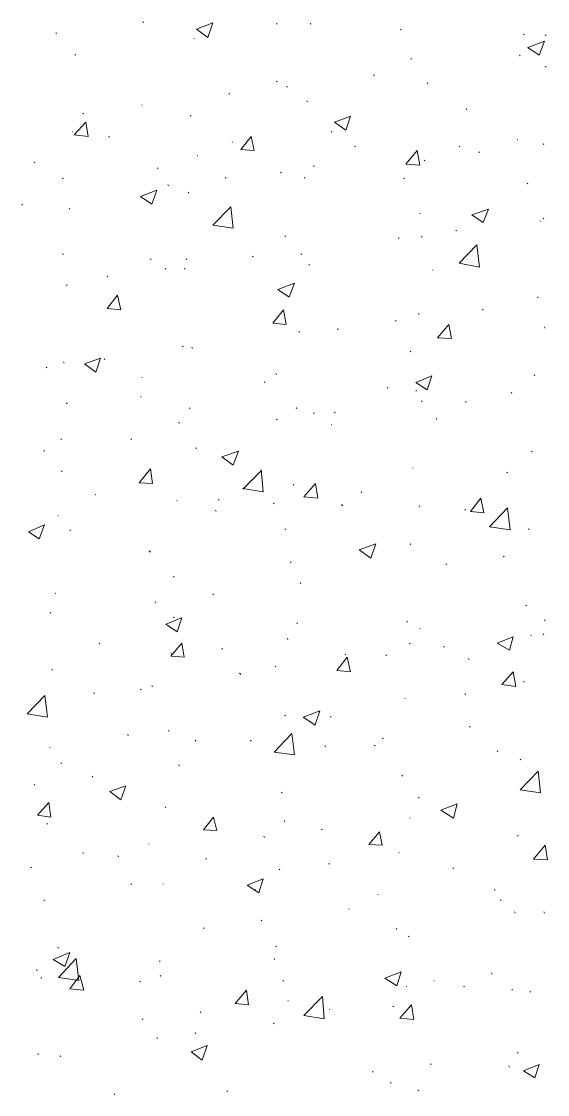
# Model space of a CAD drawing. Header units: millimetres. Extents: x 2928 to 3112, y 1220 to 1280.
# Drawn here: x 2965.943 to 2967.322, y 1243.615 to 1246.425 of the extents above; entities that cross this region are included whole.
import ezdxf

# ---------------------------------------------------------------- set-up
doc = ezdxf.new("R2010")
doc.units = ezdxf.units.MM

msp = doc.modelspace()

# ---------------------------------------------------------------- linework, layer by layer
at = {"color": 92, "linetype": 'Continuous', "lineweight": 13, "true_color": 0x00b800}
for points in [[(2966.26334, 1246.42203), (2966.26167, 1246.42536), (2966.26167, 1246.42536)], [(2966.40168, 1246.40536), (2966.44501, 1246.42203), (2966.44501, 1246.42203)], [(2966.43168, 1246.38369), (2966.44501, 1246.42203), (2966.44501, 1246.42203)], [(2966.035, 1246.39369), (2966.03334, 1246.39536), (2966.03334, 1246.39536)], [(2966.40168, 1246.40536), (2966.43168, 1246.38369), (2966.43168, 1246.38369)], [(2966.61335, 1246.41869), (2966.61168, 1246.42036), (2966.61168, 1246.42036)], [(2966.70168, 1246.41869), (2966.70001, 1246.42036), (2966.70001, 1246.42036)], [(2966.93835, 1246.40369), (2966.93668, 1246.40536), (2966.93668, 1246.40536)], [(2966.39668, 1246.38036), (2966.39501, 1246.38203), (2966.39501, 1246.38203)], [(2967.26002, 1246.39036), (2967.25835, 1246.39203), (2967.25835, 1246.39203)], [(2967.27002, 1246.35703), (2967.31336, 1246.37369), (2967.31336, 1246.37369)], [(2967.30002, 1246.33703), (2967.31336, 1246.37369), (2967.31336, 1246.37369)], [(2967.31836, 1246.38869), (2967.31502, 1246.39036), (2967.31502, 1246.39036)], [(2966.085, 1246.33703), (2966.08334, 1246.33869), (2966.08334, 1246.33869)], [(2967.27002, 1246.35703), (2967.30002, 1246.33703), (2967.30002, 1246.33703)], [(2966.96502, 1246.32703), (2966.96335, 1246.32869), (2966.96335, 1246.32869)], [(2967.25002, 1246.33536), (2967.24835, 1246.33703), (2967.24835, 1246.33703)], [(2966.86835, 1246.28369), (2966.86502, 1246.28536), (2966.86502, 1246.28536)], [(2967.31836, 1246.30536), (2967.31502, 1246.30703), (2967.31502, 1246.30703)], [(2966.61335, 1246.26703), (2966.61168, 1246.26869), (2966.61168, 1246.26869)], [(2966.64001, 1246.25369), (2966.63668, 1246.25536), (2966.63668, 1246.25536)], [(2967.00835, 1246.26203), (2967.00668, 1246.26536), (2967.00668, 1246.26536)], [(2966.48834, 1246.23536), (2966.48668, 1246.23703), (2966.48668, 1246.23703)], [(2966.26001, 1246.20536), (2966.25834, 1246.20703), (2966.25834, 1246.20703)], [(2966.69335, 1246.21536), (2966.69001, 1246.21703), (2966.69001, 1246.21703)], [(2967.11002, 1246.19369), (2967.10835, 1246.19703), (2967.10835, 1246.19703)], [(2966.10667, 1246.18369), (2966.10334, 1246.18536), (2966.10334, 1246.18536)], [(2966.38834, 1246.17702), (2966.38501, 1246.17869), (2966.38501, 1246.17869)], [(2966.76335, 1246.16202), (2966.80501, 1246.17702), (2966.80501, 1246.17702)], [(2966.79335, 1246.14036), (2966.80501, 1246.17702), (2966.80501, 1246.17702)], [(2966.08167, 1246.12869), (2966.11167, 1246.16202), (2966.11167, 1246.16202)], [(2966.11834, 1246.12369), (2966.11167, 1246.16202), (2966.11167, 1246.16202)], [(2966.76335, 1246.16202), (2966.79335, 1246.14036), (2966.79335, 1246.14036)], [(2966.07834, 1246.13536), (2966.07667, 1246.13702), (2966.07667, 1246.13702)], [(2966.08167, 1246.12869), (2966.11834, 1246.12369), (2966.11834, 1246.12369)], [(2966.17501, 1246.12202), (2966.17167, 1246.12369), (2966.17167, 1246.12369)], [(2966.51834, 1246.09036), (2966.54501, 1246.12369), (2966.54501, 1246.12369)], [(2966.55334, 1246.08702), (2966.54501, 1246.12369), (2966.54501, 1246.12369)], [(2966.75668, 1246.13536), (2966.75501, 1246.13702), (2966.75501, 1246.13702)], [(2967.24335, 1246.11536), (2967.24169, 1246.11702), (2967.24169, 1246.11702)], [(2966.49668, 1246.10869), (2966.49501, 1246.11036), (2966.49501, 1246.11036)], [(2966.51834, 1246.09036), (2966.55334, 1246.08702), (2966.55334, 1246.08702)], [(2966.81835, 1246.09702), (2966.81668, 1246.09869), (2966.81668, 1246.09869)], [(2966.95002, 1246.05202), (2966.98002, 1246.08702), (2966.98002, 1246.08702)], [(2966.98668, 1246.04869), (2966.98002, 1246.08702), (2966.98002, 1246.08702)], [(2967.09169, 1246.09702), (2967.09002, 1246.09869), (2967.09002, 1246.09869)], [(2967.31169, 1246.10202), (2967.31002, 1246.10536), (2967.31002, 1246.10536)], [(2965.97834, 1246.05536), (2965.97667, 1246.05702), (2965.97667, 1246.05702)], [(2966.40501, 1246.07369), (2966.40334, 1246.07536), (2966.40334, 1246.07536)], [(2967.00002, 1246.06036), (2966.99835, 1246.06202), (2966.99835, 1246.06202)], [(2967.14335, 1246.08202), (2967.14169, 1246.08369), (2967.14169, 1246.08369)], [(2966.30167, 1246.04036), (2966.30001, 1246.04202), (2966.30001, 1246.04202)], [(2966.62501, 1246.02869), (2966.62168, 1246.03036), (2966.62168, 1246.03036)], [(2966.71001, 1246.04536), (2966.70835, 1246.04702), (2966.70835, 1246.04702)], [(2966.95002, 1246.05202), (2966.98668, 1246.04869), (2966.98668, 1246.04869)], [(2966.05334, 1246.01369), (2966.05, 1246.01536), (2966.05, 1246.01536)], [(2966.48001, 1246.01536), (2966.47668, 1246.01702), (2966.47668, 1246.01702)], [(2966.68668, 1246.01536), (2966.68501, 1246.01702), (2966.68501, 1246.01702)], [(2966.94668, 1246.01369), (2966.94502, 1246.01536), (2966.94502, 1246.01536)], [(2967.27002, 1246.00036), (2967.26835, 1246.00202), (2967.26835, 1246.00202)], [(2966.25501, 1245.96702), (2966.29834, 1245.98369), (2966.29834, 1245.98369)], [(2966.28501, 1245.94702), (2966.29834, 1245.98369), (2966.29834, 1245.98369)], [(2966.32834, 1245.99536), (2966.32667, 1245.99869), (2966.32667, 1245.99869)], [(2966.38168, 1245.97702), (2966.38001, 1245.97869), (2966.38001, 1245.97869)], [(2965.94667, 1245.94535), (2965.94334, 1245.94702), (2965.94334, 1245.94702)], [(2966.25501, 1245.96702), (2966.28501, 1245.94702), (2966.28501, 1245.94702)], [(2966.07, 1245.93369), (2966.06834, 1245.93535), (2966.06834, 1245.93535)], [(2966.44501, 1245.89202), (2966.49168, 1245.94035), (2966.49168, 1245.94035)], [(2966.49834, 1245.88369), (2966.49168, 1245.94035), (2966.49168, 1245.94035)], [(2966.98835, 1245.92202), (2966.98668, 1245.92369), (2966.98668, 1245.92369)], [(2967.12335, 1245.91869), (2967.16669, 1245.93369), (2967.16669, 1245.93369)], [(2967.12335, 1245.91869), (2967.15335, 1245.89869), (2967.15335, 1245.89869)], [(2967.15335, 1245.89869), (2967.16669, 1245.93369), (2967.16669, 1245.93369)], [(2966.44501, 1245.89202), (2966.49834, 1245.88369), (2966.49834, 1245.88369)], [(2967.30336, 1245.90202), (2967.30169, 1245.90369), (2967.30169, 1245.90369)], [(2967.31169, 1245.90869), (2967.31002, 1245.91035), (2967.31002, 1245.91035)], [(2966.63501, 1245.86202), (2966.63335, 1245.86369), (2966.63335, 1245.86369)], [(2966.99335, 1245.86035), (2966.99168, 1245.86202), (2966.99168, 1245.86202)], [(2967.08335, 1245.87702), (2967.08169, 1245.87869), (2967.08169, 1245.87869)], [(2966.93168, 1245.85702), (2966.93002, 1245.85869), (2966.93002, 1245.85869)], [(2967.09002, 1245.79202), (2967.13669, 1245.84035), (2967.13669, 1245.84035)], [(2967.14335, 1245.78202), (2967.13669, 1245.84035), (2967.13669, 1245.84035)], [(2966.05334, 1245.81535), (2966.05, 1245.81702), (2966.05, 1245.81702)], [(2966.28334, 1245.80202), (2966.28167, 1245.80369), (2966.28167, 1245.80369)], [(2966.37668, 1245.80202), (2966.37501, 1245.80369), (2966.37501, 1245.80369)], [(2966.55001, 1245.80869), (2966.54834, 1245.81035), (2966.54834, 1245.81035)], [(2966.67835, 1245.81535), (2966.67501, 1245.81702), (2966.67501, 1245.81702)], [(2966.32167, 1245.77702), (2966.32001, 1245.77869), (2966.32001, 1245.77869)], [(2966.37334, 1245.77702), (2966.37001, 1245.77869), (2966.37001, 1245.77869)], [(2966.69835, 1245.78702), (2966.69668, 1245.78869), (2966.69668, 1245.78869)], [(2967.02168, 1245.77369), (2967.02002, 1245.77535), (2967.02002, 1245.77535)], [(2967.09002, 1245.79202), (2967.14335, 1245.78202), (2967.14335, 1245.78202)], [(2966.17001, 1245.75702), (2966.16834, 1245.75869), (2966.16834, 1245.75869)], [(2966.06334, 1245.73369), (2966.06167, 1245.73535), (2966.06167, 1245.73535)], [(2966.61501, 1245.72368), (2966.65835, 1245.74035), (2966.65835, 1245.74035)], [(2966.61501, 1245.72368), (2966.64501, 1245.70368), (2966.64501, 1245.70368)], [(2966.64501, 1245.70368), (2966.65835, 1245.74035), (2966.65835, 1245.74035)], [(2966.16834, 1245.67368), (2966.19501, 1245.70868), (2966.19501, 1245.70868)], [(2966.20334, 1245.67035), (2966.19501, 1245.70868), (2966.19501, 1245.70868)], [(2967.29669, 1245.70202), (2967.29502, 1245.70368), (2967.29502, 1245.70368)], [(2966.16834, 1245.67368), (2966.20334, 1245.67035), (2966.20334, 1245.67035)], [(2966.60168, 1245.63535), (2966.63001, 1245.67035), (2966.63001, 1245.67035)], [(2966.63668, 1245.63202), (2966.63001, 1245.67035), (2966.63001, 1245.67035)], [(2967.15335, 1245.67035), (2967.15169, 1245.67202), (2967.15169, 1245.67202)], [(2966.60168, 1245.63535), (2966.63668, 1245.63202), (2966.63668, 1245.63202)], [(2966.92502, 1245.64035), (2966.92335, 1245.64202), (2966.92335, 1245.64202)], [(2966.98502, 1245.65868), (2966.98335, 1245.66035), (2966.98335, 1245.66035)], [(2966.67168, 1245.61202), (2966.67001, 1245.61368), (2966.67001, 1245.61368)], [(2966.77335, 1245.61868), (2966.77168, 1245.62035), (2966.77168, 1245.62035)], [(2967.03335, 1245.59702), (2967.06335, 1245.63202), (2967.06335, 1245.63202)], [(2967.07002, 1245.59535), (2967.06335, 1245.63202), (2967.06335, 1245.63202)], [(2967.31502, 1245.62202), (2967.31336, 1245.62535), (2967.31336, 1245.62535)], [(2967.03335, 1245.59702), (2967.07002, 1245.59535), (2967.07002, 1245.59535)], [(2966.36668, 1245.57368), (2966.36501, 1245.57535), (2966.36501, 1245.57535)], [(2966.39168, 1245.56868), (2966.39001, 1245.57202), (2966.39001, 1245.57202)], [(2966.96335, 1245.56035), (2966.96168, 1245.56202), (2966.96168, 1245.56202)], [(2966.055, 1245.53035), (2966.05334, 1245.53368), (2966.05334, 1245.53368)], [(2966.10834, 1245.52868), (2966.15001, 1245.54368), (2966.15001, 1245.54368)], [(2966.10834, 1245.52868), (2966.13834, 1245.50702), (2966.13834, 1245.50702)], [(2966.13834, 1245.50702), (2966.15001, 1245.54368), (2966.15001, 1245.54368)], [(2966.16167, 1245.54035), (2966.16001, 1245.54202), (2966.16001, 1245.54202)], [(2966.01, 1245.51868), (2966.00834, 1245.52035), (2966.00834, 1245.52035)], [(2966.61168, 1245.50035), (2966.61001, 1245.50368), (2966.61001, 1245.50368)], [(2966.97668, 1245.48035), (2967.01835, 1245.49702), (2967.01835, 1245.49702)], [(2967.00668, 1245.46035), (2967.01835, 1245.49702), (2967.01835, 1245.49702)], [(2967.28835, 1245.49868), (2967.28669, 1245.50035), (2967.28669, 1245.50035)], [(2966.26001, 1245.49201), (2966.25834, 1245.49368), (2966.25834, 1245.49368)], [(2966.58168, 1245.48035), (2966.58001, 1245.48201), (2966.58001, 1245.48201)], [(2966.90335, 1245.46535), (2966.90168, 1245.46701), (2966.90168, 1245.46701)], [(2966.97668, 1245.48035), (2967.00668, 1245.46035), (2967.00668, 1245.46035)], [(2966.25667, 1245.44201), (2966.25501, 1245.44368), (2966.25501, 1245.44368)], [(2966.97835, 1245.45701), (2966.97668, 1245.45868), (2966.97668, 1245.45868)], [(2967.22835, 1245.45201), (2967.22669, 1245.45368), (2967.22669, 1245.45368)], [(2966.06334, 1245.42368), (2966.06167, 1245.42701), (2966.06167, 1245.42701)], [(2966.38501, 1245.41201), (2966.38334, 1245.41368), (2966.38334, 1245.41368)], [(2966.66501, 1245.41201), (2966.66335, 1245.41368), (2966.66335, 1245.41368)], [(2966.99335, 1245.43035), (2966.99168, 1245.43201), (2966.99168, 1245.43201)], [(2967.10835, 1245.42868), (2967.10669, 1245.43035), (2967.10669, 1245.43035)], [(2966.61335, 1245.38201), (2966.61168, 1245.38368), (2966.61168, 1245.38368)], [(2966.71001, 1245.39868), (2966.70835, 1245.40035), (2966.70835, 1245.40035)], [(2966.76501, 1245.40035), (2966.76335, 1245.40201), (2966.76335, 1245.40201)], [(2967.03168, 1245.38368), (2967.03002, 1245.38535), (2967.03002, 1245.38535)], [(2966.35834, 1245.37368), (2966.35501, 1245.37535), (2966.35501, 1245.37535)], [(2966.75668, 1245.36868), (2966.75501, 1245.37035), (2966.75501, 1245.37035)], [(2966.04834, 1245.33035), (2966.04667, 1245.33201), (2966.04667, 1245.33201)], [(2966.23167, 1245.33035), (2966.23001, 1245.33201), (2966.23001, 1245.33201)], [(2966.00334, 1245.30035), (2966.00167, 1245.30201), (2966.00167, 1245.30201)], [(2966.40168, 1245.30701), (2966.40001, 1245.30868), (2966.40001, 1245.30868)], [(2966.46834, 1245.28535), (2966.51168, 1245.30035), (2966.51168, 1245.30035)], [(2966.49834, 1245.26368), (2966.51168, 1245.30035), (2966.51168, 1245.30035)], [(2967.28169, 1245.29868), (2967.28002, 1245.30035), (2967.28002, 1245.30035)], [(2966.46834, 1245.28535), (2966.49834, 1245.26368), (2966.49834, 1245.26368)], [(2966.05, 1245.24701), (2966.04834, 1245.24868), (2966.04834, 1245.24868)], [(2966.25167, 1245.21701), (2966.28167, 1245.25368), (2966.28167, 1245.25368)], [(2966.28667, 1245.21534), (2966.28167, 1245.25368), (2966.28167, 1245.25368)], [(2966.52334, 1245.20034), (2966.57168, 1245.24868), (2966.57168, 1245.24868)], [(2966.57668, 1245.19368), (2966.57168, 1245.25201), (2966.57168, 1245.25201)], [(2966.97002, 1245.25534), (2966.96835, 1245.25701), (2966.96835, 1245.25701)], [(2967.21669, 1245.24368), (2967.21502, 1245.24534), (2967.21502, 1245.24534)], [(2966.25167, 1245.21701), (2966.28667, 1245.21534), (2966.28667, 1245.21534)], [(2966.65668, 1245.21034), (2966.65501, 1245.21368), (2966.65501, 1245.21368)], [(2966.68335, 1245.18034), (2966.71335, 1245.21534), (2966.71335, 1245.21534)], [(2966.72001, 1245.17701), (2966.71335, 1245.21534), (2966.71335, 1245.21534)], [(2966.13834, 1245.18534), (2966.13667, 1245.18701), (2966.13667, 1245.18701)], [(2966.52334, 1245.20201), (2966.57668, 1245.19368), (2966.57668, 1245.19368)], [(2966.83502, 1245.19201), (2966.83335, 1245.19368), (2966.83335, 1245.19368)], [(2966.35167, 1245.17034), (2966.35001, 1245.17201), (2966.35001, 1245.17201)], [(2966.46168, 1245.17201), (2966.46001, 1245.17368), (2966.46001, 1245.17368)], [(2966.60501, 1245.16201), (2966.60335, 1245.16368), (2966.60335, 1245.16368)], [(2966.68335, 1245.18034), (2966.72001, 1245.17701), (2966.72001, 1245.17701)], [(2966.78501, 1245.15701), (2966.78168, 1245.16034), (2966.78168, 1245.16034)], [(2966.98668, 1245.15534), (2966.98502, 1245.15701), (2966.98502, 1245.15701)], [(2967.12002, 1245.14201), (2967.14669, 1245.17701), (2967.14669, 1245.17701)], [(2967.15502, 1245.13868), (2967.14669, 1245.17701), (2967.14669, 1245.17701)], [(2966.04, 1245.13034), (2966.03834, 1245.13201), (2966.03834, 1245.13201)], [(2966.45334, 1245.14201), (2966.45168, 1245.14534), (2966.45168, 1245.14534)], [(2967.10669, 1245.14534), (2967.10502, 1245.14701), (2967.10502, 1245.14701)], [(2967.12002, 1245.14201), (2967.15502, 1245.13868), (2967.15502, 1245.13868)], [(2967.17002, 1245.10201), (2967.21669, 1245.15201), (2967.21669, 1245.15201)], [(2967.22335, 1245.09368), (2967.21669, 1245.15201), (2967.21669, 1245.15201)], [(2965.96167, 1245.08868), (2966.00334, 1245.10701), (2966.00334, 1245.10701)], [(2965.99, 1245.07034), (2966.00334, 1245.10701), (2966.00334, 1245.10701)], [(2967.17002, 1245.10201), (2967.22335, 1245.09368), (2967.22335, 1245.09368)], [(2965.96167, 1245.08868), (2965.99, 1245.07034), (2965.99, 1245.07034)], [(2966.07167, 1245.09201), (2966.07, 1245.09368), (2966.07, 1245.09368)], [(2966.63501, 1245.09534), (2966.63335, 1245.09701), (2966.63335, 1245.09701)], [(2967.27335, 1245.09534), (2967.27169, 1245.09701), (2967.27169, 1245.09701)], [(2966.82835, 1245.04201), (2966.87168, 1245.05701), (2966.87168, 1245.05701)], [(2966.85835, 1245.02034), (2966.87168, 1245.05701), (2966.87168, 1245.05701)], [(2966.96335, 1245.05534), (2966.96168, 1245.05701), (2966.96168, 1245.05701)], [(2966.28167, 1245.03534), (2966.27834, 1245.03868), (2966.27834, 1245.03868)], [(2966.82835, 1245.04201), (2966.85835, 1245.02034), (2966.85835, 1245.02034)], [(2967.20835, 1245.02367), (2967.20669, 1245.02534), (2967.20669, 1245.02534)], [(2966.65001, 1245.00867), (2966.64835, 1245.01034), (2966.64835, 1245.01034)], [(2967.05668, 1245.00367), (2967.05502, 1245.00534), (2967.05502, 1245.00534)], [(2966.34334, 1244.97034), (2966.34167, 1244.97201), (2966.34167, 1244.97201)], [(2966.67501, 1244.95367), (2966.67335, 1244.95534), (2966.67335, 1244.95534)], [(2966.03334, 1244.92701), (2966.03167, 1244.92867), (2966.03167, 1244.92867)], [(2966.29501, 1244.90367), (2966.29334, 1244.90534), (2966.29334, 1244.90534)], [(2966.44668, 1244.92367), (2966.44501, 1244.92534), (2966.44501, 1244.92534)], [(2966.02, 1244.87534), (2966.01834, 1244.87867), (2966.01834, 1244.87867)], [(2967.26669, 1244.89534), (2967.26502, 1244.89701), (2967.26502, 1244.89701)], [(2966.32167, 1244.84701), (2966.36334, 1244.86367), (2966.36334, 1244.86367)], [(2966.34334, 1244.86367), (2966.34167, 1244.86534), (2966.34167, 1244.86534)], [(2966.35167, 1244.82701), (2966.36334, 1244.86367), (2966.36334, 1244.86367)], [(2966.66668, 1244.84867), (2966.66501, 1244.85034), (2966.66501, 1244.85034)], [(2966.95502, 1244.85201), (2966.95335, 1244.85367), (2966.95335, 1244.85367)], [(2967.31502, 1244.85701), (2967.31336, 1244.85867), (2967.31336, 1244.85867)], [(2966.32167, 1244.84701), (2966.35167, 1244.82701), (2966.35167, 1244.82701)], [(2966.98835, 1244.83534), (2966.98668, 1244.83701), (2966.98668, 1244.83701)], [(2967.31169, 1244.82034), (2967.31002, 1244.82201), (2967.31002, 1244.82201)], [(2966.14834, 1244.79534), (2966.14667, 1244.79701), (2966.14667, 1244.79701)], [(2966.33501, 1244.76367), (2966.36334, 1244.79701), (2966.36334, 1244.79701)], [(2966.37001, 1244.76034), (2966.36334, 1244.79701), (2966.36334, 1244.79701)], [(2966.64168, 1244.80701), (2966.64001, 1244.81034), (2966.64001, 1244.81034)], [(2966.96168, 1244.79534), (2966.96002, 1244.79701), (2966.96002, 1244.79701)], [(2967.19002, 1244.79701), (2967.23169, 1244.81367), (2967.23169, 1244.81367)], [(2967.19002, 1244.79701), (2967.22169, 1244.77867), (2967.22169, 1244.77867)], [(2967.22169, 1244.77867), (2967.23169, 1244.81367), (2967.23169, 1244.81367)], [(2967.28002, 1244.81701), (2967.27669, 1244.81867), (2967.27669, 1244.81867)], [(2966.33667, 1244.76867), (2966.33501, 1244.772), (2966.33501, 1244.772)], [(2966.33501, 1244.76367), (2966.37001, 1244.76034), (2966.37001, 1244.76034)], [(2966.47001, 1244.782), (2966.46834, 1244.78367), (2966.46834, 1244.78367)], [(2966.79335, 1244.767), (2966.79168, 1244.76867), (2966.79168, 1244.76867)], [(2966.90002, 1244.76534), (2966.89835, 1244.767), (2966.89835, 1244.767)], [(2967.05168, 1244.787), (2967.04835, 1244.78867), (2967.04835, 1244.78867)], [(2966.61001, 1244.73534), (2966.60835, 1244.737), (2966.60835, 1244.737)], [(2966.77001, 1244.72534), (2966.79668, 1244.76034), (2966.79668, 1244.76034)], [(2966.80501, 1244.722), (2966.79668, 1244.76034), (2966.79668, 1244.76034)], [(2967.11669, 1244.75367), (2967.11502, 1244.757), (2967.11502, 1244.757)], [(2966.025, 1244.727), (2966.02334, 1244.72867), (2966.02334, 1244.72867)], [(2966.51834, 1244.71534), (2966.51501, 1244.71867), (2966.51501, 1244.71867)], [(2966.77001, 1244.72534), (2966.80501, 1244.722), (2966.80501, 1244.722)], [(2967.20169, 1244.68867), (2967.23169, 1244.722), (2967.23169, 1244.722)], [(2967.23835, 1244.68367), (2967.23169, 1244.722), (2967.23169, 1244.722)], [(2966.28667, 1244.68367), (2966.28501, 1244.68534), (2966.28501, 1244.68534)], [(2967.20169, 1244.68867), (2967.23835, 1244.68367), (2967.23835, 1244.68367)], [(2967.26002, 1244.69534), (2967.25835, 1244.697), (2967.25835, 1244.697)], [(2965.95834, 1244.612), (2966.005, 1244.66034), (2966.005, 1244.66034)], [(2966.01167, 1244.60367), (2966.005, 1244.66034), (2966.005, 1244.66034)], [(2966.13501, 1244.66534), (2966.13334, 1244.667), (2966.13334, 1244.667)], [(2966.25667, 1244.67534), (2966.25501, 1244.677), (2966.25501, 1244.677)], [(2966.94835, 1244.652), (2966.94668, 1244.65367), (2966.94668, 1244.65367)], [(2967.10669, 1244.662), (2967.10502, 1244.66534), (2967.10502, 1244.66534)], [(2965.95834, 1244.612), (2966.01167, 1244.60367), (2966.01167, 1244.60367)], [(2966.63501, 1244.607), (2966.63335, 1244.60867), (2966.63335, 1244.60867)], [(2966.68168, 1244.60367), (2966.72501, 1244.62034), (2966.72501, 1244.62034)], [(2966.68168, 1244.60367), (2966.71168, 1244.58367), (2966.71168, 1244.58367)], [(2966.71168, 1244.582), (2966.72501, 1244.62034), (2966.72501, 1244.62034)], [(2966.75501, 1244.60367), (2966.75335, 1244.60534), (2966.75335, 1244.60534)], [(2966.33001, 1244.567), (2966.32834, 1244.56867), (2966.32834, 1244.56867)], [(2967.12002, 1244.577), (2967.11669, 1244.57867), (2967.11669, 1244.57867)], [(2966.22334, 1244.55533), (2966.22167, 1244.55867), (2966.22167, 1244.55867)], [(2966.40001, 1244.54033), (2966.39834, 1244.54367), (2966.39834, 1244.54367)], [(2966.54501, 1244.54033), (2966.54334, 1244.54367), (2966.54334, 1244.54367)], [(2966.60501, 1244.512), (2966.65168, 1244.56033), (2966.65168, 1244.56033)], [(2966.65835, 1244.50533), (2966.65168, 1244.56033), (2966.65168, 1244.56033)], [(2966.89168, 1244.547), (2966.88835, 1244.54867), (2966.88835, 1244.54867)], [(2966.01834, 1244.52367), (2966.01667, 1244.52533), (2966.01667, 1244.52533)], [(2966.60501, 1244.512), (2966.65835, 1244.50533), (2966.65835, 1244.50533)], [(2966.74001, 1244.527), (2966.73835, 1244.52867), (2966.73835, 1244.52867)], [(2966.87002, 1244.52867), (2966.86835, 1244.53033), (2966.86835, 1244.53033)], [(2967.19169, 1244.51367), (2967.19002, 1244.51533), (2967.19002, 1244.51533)], [(2966.04834, 1244.482), (2966.04667, 1244.48367), (2966.04667, 1244.48367)], [(2967.25169, 1244.492), (2967.25002, 1244.49367), (2967.25002, 1244.49367)], [(2966.35834, 1244.477), (2966.35501, 1244.47867), (2966.35501, 1244.47867)], [(2967.25002, 1244.41367), (2967.29669, 1244.462), (2967.29669, 1244.462)], [(2967.30336, 1244.40533), (2967.29669, 1244.462), (2967.29669, 1244.462)], [(2965.97834, 1244.42533), (2965.97667, 1244.427), (2965.97667, 1244.427)], [(2966.13001, 1244.447), (2966.12834, 1244.44867), (2966.12834, 1244.44867)], [(2966.94168, 1244.44867), (2966.94002, 1244.452), (2966.94002, 1244.452)], [(2966.17501, 1244.40867), (2966.21667, 1244.42367), (2966.21667, 1244.42367)], [(2966.17501, 1244.40867), (2966.20334, 1244.387), (2966.20334, 1244.387)], [(2966.20334, 1244.387), (2966.21667, 1244.42367), (2966.21667, 1244.42367)], [(2966.62668, 1244.40533), (2966.62501, 1244.407), (2966.62501, 1244.407)], [(2967.25002, 1244.41367), (2967.30336, 1244.40533), (2967.30336, 1244.40533)], [(2965.985, 1244.347), (2966.015, 1244.38033), (2966.015, 1244.38033)], [(2966.02, 1244.342), (2966.015, 1244.38033), (2966.015, 1244.38033)], [(2966.98502, 1244.392), (2966.98335, 1244.39367), (2966.98335, 1244.39367)], [(2967.04168, 1244.36033), (2967.08502, 1244.377), (2967.08502, 1244.377)], [(2967.07502, 1244.33867), (2967.08502, 1244.377), (2967.08502, 1244.377)], [(2965.985, 1244.347), (2966.02, 1244.342), (2966.02, 1244.342)], [(2966.32167, 1244.367), (2966.32001, 1244.36867), (2966.32001, 1244.36867)], [(2966.42001, 1244.30866), (2966.44668, 1244.342), (2966.44668, 1244.342)], [(2966.45501, 1244.307), (2966.44668, 1244.342), (2966.44668, 1244.342)], [(2967.04168, 1244.36033), (2967.07502, 1244.33867), (2967.07502, 1244.33867)], [(2966.01167, 1244.32366), (2966.01, 1244.32533), (2966.01, 1244.32533)], [(2966.63335, 1244.33033), (2966.63168, 1244.332), (2966.63168, 1244.332)], [(2966.96168, 1244.33867), (2966.96002, 1244.34033), (2966.96002, 1244.34033)], [(2966.42001, 1244.30866), (2966.45501, 1244.307), (2966.45501, 1244.307)], [(2966.58001, 1244.28866), (2966.57834, 1244.292), (2966.57834, 1244.292)], [(2966.73168, 1244.30866), (2966.72835, 1244.31033), (2966.72835, 1244.31033)], [(2966.85335, 1244.27033), (2966.88168, 1244.30366), (2966.88168, 1244.30366)], [(2966.88835, 1244.26866), (2966.88168, 1244.30366), (2966.88168, 1244.30366)], [(2967.24502, 1244.292), (2967.24335, 1244.29366), (2967.24335, 1244.29366)], [(2966.27834, 1244.27033), (2966.27667, 1244.272), (2966.27667, 1244.272)], [(2966.85335, 1244.27033), (2966.88835, 1244.26866), (2966.88835, 1244.26866)], [(2967.28502, 1244.232), (2967.31502, 1244.26866), (2967.31502, 1244.26866)], [(2967.32169, 1244.23033), (2967.31502, 1244.26866), (2967.31502, 1244.26866)], [(2966.10667, 1244.247), (2966.10334, 1244.24866), (2966.10334, 1244.24866)], [(2966.19834, 1244.23866), (2966.19501, 1244.24033), (2966.19501, 1244.24033)], [(2966.42834, 1244.232), (2966.42668, 1244.23366), (2966.42668, 1244.23366)], [(2966.93335, 1244.24866), (2966.93168, 1244.25033), (2966.93168, 1244.25033)], [(2967.28502, 1244.232), (2967.32169, 1244.23033), (2967.32169, 1244.23033)], [(2965.97, 1244.20866), (2965.96834, 1244.21033), (2965.96834, 1244.21033)], [(2966.62001, 1244.20366), (2966.61835, 1244.20533), (2966.61835, 1244.20533)], [(2966.75001, 1244.21866), (2966.74835, 1244.22033), (2966.74835, 1244.22033)], [(2967.07502, 1244.207), (2967.07335, 1244.20866), (2967.07335, 1244.20866)], [(2966.53501, 1244.16366), (2966.57668, 1244.18033), (2966.57668, 1244.18033)], [(2966.56501, 1244.14366), (2966.57668, 1244.18033), (2966.57668, 1244.18033)], [(2966.23167, 1244.16533), (2966.23001, 1244.167), (2966.23001, 1244.167)], [(2966.31501, 1244.16533), (2966.31334, 1244.167), (2966.31334, 1244.167)], [(2966.53501, 1244.16366), (2966.56501, 1244.14366), (2966.56501, 1244.14366)], [(2966.55668, 1244.15033), (2966.55501, 1244.152), (2966.55501, 1244.152)], [(2967.18335, 1244.15033), (2967.18169, 1244.152), (2967.18169, 1244.152)], [(2966.00334, 1244.12366), (2966.00167, 1244.12533), (2966.00167, 1244.12533)], [(2966.87835, 1244.13866), (2966.87668, 1244.14033), (2966.87668, 1244.14033)], [(2967.20002, 1244.12366), (2967.19835, 1244.12533), (2967.19835, 1244.12533)], [(2966.80168, 1244.10033), (2966.80001, 1244.102), (2966.80001, 1244.102)], [(2967.23669, 1244.09033), (2967.23502, 1244.09366), (2967.23502, 1244.09366)], [(2967.31336, 1244.09033), (2967.31169, 1244.09366), (2967.31169, 1244.09366)], [(2966.57334, 1244.07033), (2966.57168, 1244.07199), (2966.57168, 1244.07199)], [(2966.42168, 1244.05033), (2966.42001, 1244.05199), (2966.42001, 1244.05199)], [(2966.92668, 1244.04866), (2966.92502, 1244.05033), (2966.92502, 1244.05033)], [(2966.96002, 1244.02866), (2966.95668, 1244.03033), (2966.95668, 1244.03033)], [(2966.02667, 1243.96866), (2966.07, 1243.98699), (2966.07, 1243.98699)], [(2966.04, 1243.99866), (2966.03834, 1244.00033), (2966.03834, 1244.00033)], [(2966.05667, 1243.95033), (2966.07, 1243.98699), (2966.07, 1243.98699)], [(2966.61168, 1244.00199), (2966.61001, 1244.00366), (2966.61001, 1244.00366)], [(2966.02667, 1243.96866), (2966.05667, 1243.95033), (2966.05667, 1243.95033)], [(2966.04, 1243.92199), (2966.08667, 1243.97199), (2966.08667, 1243.97199)], [(2966.09334, 1243.91366), (2966.08667, 1243.97199), (2966.08667, 1243.97199)], [(2966.30667, 1243.96366), (2966.30501, 1243.96533), (2966.30501, 1243.96533)], [(2966.60668, 1243.96866), (2966.60501, 1243.97199), (2966.60501, 1243.97199)], [(2965.985, 1243.94033), (2965.98167, 1243.94199), (2965.98167, 1243.94199)], [(2965.99667, 1243.92033), (2965.995, 1243.92199), (2965.995, 1243.92199)], [(2966.04, 1243.92199), (2966.09334, 1243.91366), (2966.09334, 1243.91366)], [(2966.07, 1243.89199), (2966.09667, 1243.92699), (2966.09667, 1243.92699)], [(2966.10667, 1243.88866), (2966.09667, 1243.92699), (2966.09667, 1243.92699)], [(2966.30834, 1243.92533), (2966.30667, 1243.92699), (2966.30667, 1243.92699)], [(2966.89502, 1243.92033), (2966.93835, 1243.93699), (2966.93835, 1243.93699)], [(2966.92668, 1243.90033), (2966.93835, 1243.93699), (2966.93835, 1243.93699)], [(2967.17669, 1243.93033), (2967.17502, 1243.93366), (2967.17502, 1243.93366)], [(2966.25501, 1243.91033), (2966.25334, 1243.91199), (2966.25334, 1243.91199)], [(2966.63001, 1243.91199), (2966.62835, 1243.91366), (2966.62835, 1243.91366)], [(2966.89502, 1243.92033), (2966.92668, 1243.90033), (2966.92668, 1243.90033)], [(2966.95335, 1243.89699), (2966.95168, 1243.89866), (2966.95168, 1243.89866)], [(2967.02502, 1243.91199), (2967.02335, 1243.91366), (2967.02335, 1243.91366)], [(2967.10502, 1243.89699), (2967.10169, 1243.89866), (2967.10169, 1243.89866)], [(2966.07, 1243.89199), (2966.10667, 1243.88866), (2966.10667, 1243.88866)], [(2966.50334, 1243.85366), (2966.53334, 1243.88866), (2966.53334, 1243.88866)], [(2966.53834, 1243.85032), (2966.53334, 1243.88866), (2966.53334, 1243.88866)], [(2966.68335, 1243.82199), (2966.73168, 1243.87199), (2966.73168, 1243.87199)], [(2966.73668, 1243.81366), (2966.73168, 1243.87199), (2966.73168, 1243.87199)], [(2967.23002, 1243.88866), (2967.22835, 1243.89033), (2967.22835, 1243.89033)], [(2967.27669, 1243.88366), (2967.27502, 1243.88533), (2967.27502, 1243.88533)], [(2966.50334, 1243.85366), (2966.53834, 1243.85032), (2966.53834, 1243.85032)], [(2966.64335, 1243.86032), (2966.64168, 1243.86199), (2966.64168, 1243.86199)], [(2966.75168, 1243.83699), (2966.75001, 1243.83866), (2966.75001, 1243.83866)], [(2966.91835, 1243.84532), (2966.91668, 1243.84699), (2966.91668, 1243.84699)], [(2966.93502, 1243.81532), (2966.96502, 1243.85032), (2966.96502, 1243.85032)], [(2966.97168, 1243.81199), (2966.96502, 1243.85032), (2966.96502, 1243.85032)], [(2966.26167, 1243.81199), (2966.26001, 1243.81366), (2966.26001, 1243.81366)], [(2966.41334, 1243.83032), (2966.41168, 1243.83199), (2966.41168, 1243.83199)], [(2966.68335, 1243.82199), (2966.73668, 1243.81366), (2966.73668, 1243.81366)], [(2966.93502, 1243.81532), (2966.97168, 1243.81199), (2966.97168, 1243.81199)], [(2966.60501, 1243.80032), (2966.60335, 1243.80199), (2966.60335, 1243.80199)], [(2966.30001, 1243.76199), (2966.29834, 1243.76366), (2966.29834, 1243.76366)], [(2966.40001, 1243.77532), (2966.39834, 1243.77699), (2966.39834, 1243.77699)], [(2966.38834, 1243.72699), (2966.43001, 1243.74366), (2966.43001, 1243.74366)], [(2966.38834, 1243.72699), (2966.41668, 1243.70532), (2966.41668, 1243.70532)], [(2966.41668, 1243.70532), (2966.43001, 1243.74366), (2966.43001, 1243.74366)], [(2967.24502, 1243.72366), (2967.24335, 1243.72532), (2967.24335, 1243.72532)], [(2965.98834, 1243.72032), (2965.98667, 1243.72199), (2965.98667, 1243.72199)], [(2966.04667, 1243.71532), (2966.045, 1243.71699), (2966.045, 1243.71699)], [(2966.86502, 1243.67366), (2966.86335, 1243.67532), (2966.86335, 1243.67532)], [(2967.01668, 1243.69366), (2967.01502, 1243.69532), (2967.01502, 1243.69532)], [(2967.22169, 1243.68699), (2967.22002, 1243.69032), (2967.22002, 1243.69032)], [(2967.25835, 1243.67699), (2967.30002, 1243.69366), (2967.30002, 1243.69366)], [(2967.25835, 1243.67699), (2967.28835, 1243.65866), (2967.28835, 1243.65866)], [(2967.28835, 1243.65866), (2967.30002, 1243.69366), (2967.30002, 1243.69366)], [(2966.91168, 1243.64532), (2966.91002, 1243.64699), (2966.91002, 1243.64699)], [(2966.18834, 1243.61532), (2966.18667, 1243.61699), (2966.18667, 1243.61699)], [(2966.48334, 1243.62365), (2966.48168, 1243.62532), (2966.48168, 1243.62532)], [(2966.98335, 1243.62532), (2966.98168, 1243.62699), (2966.98168, 1243.62699)]]:
    msp.add_lwpolyline(points, dxfattribs=at)

doc.saveas('drawing.dxf')
